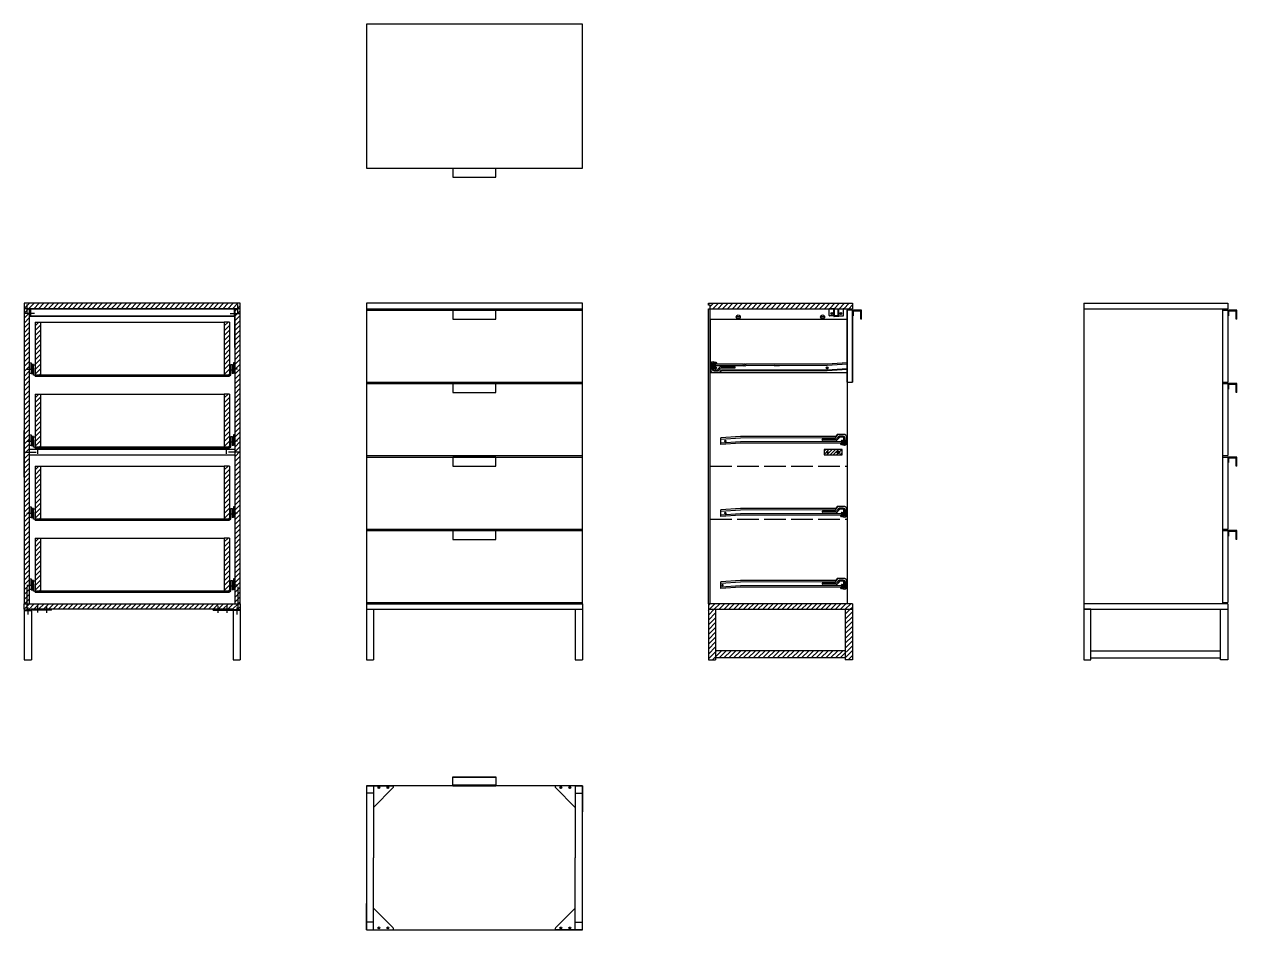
# Model space of a CAD drawing. Header units: centimetres. Extents: x 95 to 1072, y -88 to 650.
# Drawn here: x 528 to 864.7, y 398.6 to 650.1 of the extents above; entities that cross this region are included whole.
import ezdxf

# ---------------------------------------------------------------- set-up
doc = ezdxf.new("R2010")
doc.units = ezdxf.units.CM
doc.linetypes.add('ACAD_ISO02W100', pattern=[15, 12, -3])
for name, color, linetype in [('CAMPITURA', 253, 'Continuous'), ('mobile', 7, 'Continuous'), ('PROIEZIONI', 251, 'Continuous'), ('Viti', 90, 'Continuous')]:
    doc.layers.add(name, color=color, linetype=linetype)
pattern_1 = [(45, (-160.4864, 41.1599), (-0.6735192, 0.6735192), [])]

msp = doc.modelspace()

# ---------------------------------------------------------------- hatches: boundary and pattern name
at = {"layer": 'CAMPITURA'}
h = msp.add_hatch(dxfattribs=at)
h.set_pattern_fill('ANSI31', color=256, scale=0.3)
h.paths.add_polyline_path([(529.52, 530.93), (529.52, 571.06), (528.02, 571.06), (528.02, 489.06), (529.52, 489.06)])
h.paths.add_polyline_path([(588.02, 571.06), (586.52, 571.06), (586.52, 569.86), (586.52, 560.25), (586.52, 530.83), (586.52, 489.06), (588.02, 489.06)])
h.paths.add_polyline_path([(588.02, 572.56), (528.02, 572.56), (528.02, 571.06), (529.52, 571.06), (586.52, 571.06), (588.02, 571.06)])
at = {"layer": 'CAMPITURA', "ltscale": 0.3}
h = msp.add_hatch(dxfattribs=at)
h.set_pattern_fill('ANSI31', color=256, scale=0.3)
h.set_pattern_definition([(45, (442.2007, 370.7655), (-0.6735192, 0.6735192), [])])
h.paths.add_polyline_path([(718.02, 572.56), (758.02, 572.56), (758.02, 571.06), (718.52, 571.06), (718.52, 572.06), (718.02, 572.06)])
at = {"layer": 'CAMPITURA'}
h = msp.add_hatch(dxfattribs=at)
h.set_pattern_fill('ANSI31', color=256, scale=0.2, angle=90)
h.set_pattern_definition([(135, (333.20066, 370.76545), (-0.4490128, -0.4490128), [])])
h.paths.add_polyline_path([(752.82, 569.06), (752.82, 568.96, 0.414214), (752.92, 568.86), (754.12, 568.86, 0.414214), (754.22, 568.96), (754.22, 571.06), (754.02, 571.06), (754.02, 569.16, -0.414214), (753.92, 569.06), (753.12, 569.06, -0.414214), (753.02, 569.16), (753.02, 571.06), (752.82, 571.06)])
h = msp.add_hatch(dxfattribs=at)
h.set_pattern_fill('ANSI31', color=256, scale=0.3)
h.set_pattern_definition([(45, (-258.5579, 81.1599), (-0.6735192, 0.6735192), [])])
h.paths.add_polyline_path([(531.02, 552.56), (532.52, 552.56), (532.52, 567.36), (531.02, 567.36)])
h.paths.add_polyline_path([(585.02, 567.36), (583.52, 567.36), (583.52, 552.56), (585.02, 552.56)])
h = msp.add_hatch(dxfattribs=at)
h.set_pattern_fill('ANSI31', color=256, scale=0.3)
h.set_pattern_definition([(45, (-154.16575, 388.9557), (-0.6735192, 0.6735192), [])])
h.paths.add_polyline_path([(585.02, 552.56), (539.56, 552.56), (531.02, 552.56), (531.02, 552.36), (539.56, 552.36), (585.02, 552.36)])
h = msp.add_hatch(dxfattribs=at)
h.set_pattern_fill('ANSI31', color=256, scale=0.3)
h.set_pattern_definition([(45, (-258.5579, 61.1599), (-0.6735192, 0.6735192), [])])
h.paths.add_polyline_path([(531.02, 532.56), (532.52, 532.56), (532.52, 547.36), (531.02, 547.36)])
h.paths.add_polyline_path([(585.02, 547.36), (583.52, 547.36), (583.52, 532.56), (585.02, 532.56)])
h = msp.add_hatch(dxfattribs=at)
h.set_pattern_fill('ANSI31', color=256, scale=0.3)
h.set_pattern_definition([(45, (-154.16575, 368.9557), (-0.6735192, 0.6735192), [])])
h.paths.add_polyline_path([(585.02, 532.56), (539.56, 532.56), (531.02, 532.56), (531.02, 532.36), (539.56, 532.36), (585.02, 532.36)])
h = msp.add_hatch(dxfattribs=at)
h.set_pattern_fill('ANSI31', scale=0.2, angle=180)
h.set_pattern_definition([(225, (331.70066, 370.76545), (0.4490128, -0.4490128), [])])
h.paths.add_polyline_path([(750.12, 531.93), (750.12, 530.43), (755.12, 530.43), (755.12, 531.93)])
h = msp.add_hatch(dxfattribs=at)
h.set_pattern_fill('ANSI31', color=256, scale=0.3)
h.set_pattern_definition([(45, (-258.5579, 41.1599), (-0.6735192, 0.6735192), [])])
h.paths.add_polyline_path([(531.02, 512.56), (532.52, 512.56), (532.52, 527.36), (531.02, 527.36)])
h.paths.add_polyline_path([(585.02, 527.36), (583.52, 527.36), (583.52, 512.56), (585.02, 512.56)])
h = msp.add_hatch(dxfattribs=at)
h.set_pattern_fill('ANSI31', color=256, scale=0.3)
h.set_pattern_definition([(45, (-154.16575, 348.9557), (-0.6735192, 0.6735192), [])])
h.paths.add_polyline_path([(585.02, 512.56), (539.56, 512.56), (531.02, 512.56), (531.02, 512.36), (539.56, 512.36), (585.02, 512.36)])
h = msp.add_hatch(dxfattribs=at)
h.set_pattern_fill('ANSI31', color=256, scale=0.3)
h.set_pattern_definition([(45, (-258.5579, 21.1599), (-0.6735192, 0.6735192), [])])
h.paths.add_polyline_path([(531.02, 492.56), (532.52, 492.56), (532.52, 507.36), (531.02, 507.36)])
h.paths.add_polyline_path([(585.02, 507.36), (583.52, 507.36), (583.52, 492.56), (585.02, 492.56)])
h = msp.add_hatch(dxfattribs=at)
h.set_pattern_fill('ANSI31', color=256, scale=0.3)
h.set_pattern_definition([(45, (-154.16575, 328.9557), (-0.6735192, 0.6735192), [])])
h.paths.add_polyline_path([(585.02, 492.56), (539.56, 492.56), (531.02, 492.56), (531.02, 492.36), (539.56, 492.36), (585.02, 492.36)])
h = msp.add_hatch(dxfattribs=at)
h.set_pattern_fill('ANSI31', color=256, scale=0.3)
h.paths.add_polyline_path([(588.02, 489.06), (528.02, 489.06), (528.02, 487.56), (528.12, 487.56), (528.12, 487.46), (529.92, 487.46), (529.92, 487.56), (586.12, 487.56), (586.12, 487.46), (587.92, 487.46), (587.92, 487.56)])
h = msp.add_hatch(dxfattribs=at)
h.set_pattern_fill('ANSI31', color=256, scale=0.3)
h.set_pattern_definition(pattern_1)
h.paths.add_polyline_path([(758.02, 487.56), (758.02, 489.06), (718.02, 489.06), (718.02, 487.56)])
h = msp.add_hatch(dxfattribs=at)
h.set_pattern_fill('ANSI31', color=256, scale=0.3)
h.set_pattern_definition(pattern_1)
h.paths.add_polyline_path([(720.02, 487.56), (718.02, 487.56), (718.02, 473.56), (720.02, 473.56)])
h.paths.add_polyline_path([(756.02, 476.06), (720.02, 476.06), (720.02, 474.06), (756.02, 474.06)])
h.paths.add_polyline_path([(758.02, 487.56), (756.02, 487.56), (756.02, 473.56), (758.02, 473.56)])

# ---------------------------------------------------------------- linework, layer by layer
at = {"layer": 'mobile'}
for p, q in [((647.02, 610.06), (647.02, 607.56)), ((659.02, 607.56), (659.02, 610.06)), ((647.02, 607.56), (659.02, 607.56)), ((588.02, 572.56), (528.02, 572.56)), ((528.02, 572.56), (528.02, 571.06)), ((588.02, 571.06), (588.02, 572.56)), ((683.02, 572.56), (623.02, 572.56)), ((623.02, 572.56), (623.02, 488.56)), ((683.02, 572.56), (623.02, 572.56)), ((623.02, 572.56), (623.02, 571.06)), ((683.02, 489.06), (683.02, 572.56)), ((718.02, 572.56), (758.02, 572.56)), ((718.02, 572.06), (718.02, 572.56)), ((758.02, 572.56), (758.02, 571.06)), ((822.24, 572.56), (862.24, 572.56)), ((822.24, 572.56), (822.24, 571.06)), ((862.24, 572.56), (862.24, 571.06)), ((588.02, 571.06), (528.02, 571.06)), ((528.02, 571.06), (528.02, 489.06)), ((529.52, 571.06), (529.52, 569.06)), ((529.52, 571.06), (586.52, 571.06)), ((529.52, 530.93), (529.52, 571.06)), ((529.72, 571.06), (529.72, 569.06)), ((586.32, 571.06), (586.32, 569.06)), ((586.52, 571.06), (586.52, 530.83)), ((586.52, 560.25), (586.52, 571.06)), ((586.52, 571.06), (586.52, 569.86)), ((586.52, 569.56), (586.52, 569.06)), ((588.02, 560.36), (588.02, 571.06)), ((588.02, 489.06), (588.02, 571.06)), ((623.02, 571.06), (683.02, 571.06)), ((623.02, 571.06), (683.02, 571.06)), ((623.02, 570.66), (683.02, 570.66)), ((653.02, 570.66), (647.02, 570.66)), ((647.02, 570.66), (647.02, 568.16)), ((659.02, 570.66), (653.02, 570.66)), ((659.02, 568.16), (659.02, 570.66)), ((718.52, 572.06), (718.02, 572.06)), ((718.02, 489.06), (718.02, 571.06)), ((718.02, 571.06), (758.02, 571.06)), ((718.52, 571.06), (718.52, 572.06)), ((718.52, 489.06), (718.52, 571.06)), ((751.52, 569.16), (751.52, 570.96)), ((753.02, 571.06), (751.62, 571.06)), ((752.82, 569.06), (752.82, 571.06)), ((753.02, 569.16), (753.02, 571.06)), ((754.02, 569.16), (754.02, 571.06)), ((754.02, 571.06), (755.42, 571.06)), ((754.22, 568.96), (754.22, 571.06)), ((755.52, 569.16), (755.52, 570.96)), ((756.52, 571.06), (756.52, 489.06)), ((760.52, 570.66), (756.52, 570.66)), ((756.52, 550.66), (756.52, 570.66)), ((758.02, 570.66), (758.02, 550.66)), ((758.02, 550.66), (758.02, 570.66)), ((758.22, 569.11), (758.02, 569.11)), ((758.22, 570.46), (760.32, 570.46)), ((758.22, 570.46), (758.22, 569.11)), ((760.32, 568.16), (760.32, 570.46)), ((760.52, 568.16), (760.52, 570.66)), ((822.24, 571.06), (862.24, 571.06)), ((822.24, 571.06), (822.24, 489.06)), ((860.74, 571.06), (860.74, 489.06)), ((860.74, 570.66), (862.24, 570.66)), ((862.24, 570.66), (862.24, 550.66)), ((864.74, 570.66), (862.24, 570.66)), ((862.44, 569.11), (862.24, 569.11)), ((862.44, 570.46), (864.54, 570.46)), ((862.44, 570.46), (862.44, 569.11)), ((864.54, 568.16), (864.54, 570.46)), ((864.74, 568.16), (864.74, 570.66)), ((529.52, 569.06), (586.52, 569.06)), ((586.52, 568.86), (529.52, 568.86)), ((531.02, 567.36), (531.02, 552.36)), ((531.02, 567.36), (532.52, 567.36)), ((532.52, 567.36), (532.52, 552.56)), ((532.52, 567.36), (583.52, 567.36)), ((583.52, 567.36), (583.52, 552.56)), ((585.02, 567.36), (583.52, 567.36)), ((585.02, 567.36), (585.02, 552.36)), ((586.52, 569.06), (586.52, 568.86)), ((586.52, 569.06), (586.52, 568.86)), ((647.02, 568.16), (659.02, 568.16)), ((718.52, 568.16), (737.77, 568.16)), ((718.52, 568.16), (718.52, 553.36)), ((737.77, 568.16), (756.52, 568.16)), ((752.82, 569.06), (751.62, 569.06)), ((752.82, 569.06), (752.82, 568.96)), ((754.12, 568.86), (752.92, 568.86)), ((753.92, 569.06), (753.12, 569.06)), ((754.22, 569.06), (755.42, 569.06)), ((760.52, 568.16), (760.32, 568.16)), ((864.74, 568.16), (864.54, 568.16)), ((529.52, 556.02), (529.92, 556.02)), ((529.52, 556.02), (529.92, 556.02)), ((529.92, 555.63), (529.84, 555.63)), ((529.84, 555.63), (529.84, 554.07)), ((529.92, 556.02), (529.92, 554.51)), ((586.52, 556.02), (586.12, 556.02)), ((586.52, 556.02), (586.12, 556.02)), ((586.12, 556.02), (586.12, 554.51)), ((586.12, 555.63), (586.2, 555.63)), ((586.2, 555.63), (586.2, 554.07)), ((720.34, 555.71), (727.62, 555.72)), ((727.62, 555.72), (727.75, 555.48)), ((727.89, 555.72), (727.75, 555.48)), ((727.89, 555.72), (728.14, 555.72)), ((728.14, 555.72), (728.27, 555.48)), ((728.41, 555.72), (728.27, 555.48)), ((728.41, 555.72), (737.77, 555.73)), ((737.77, 555.73), (751.01, 555.74)), ((756.52, 556.1), (756.52, 554.25)), ((529.52, 553.16), (529.92, 553.16)), ((529.83, 554.07), (529.92, 554.07)), ((529.92, 554.51), (530.32, 554.51)), ((529.92, 554.51), (529.92, 553.02)), ((529.92, 553.02), (530.32, 553.02)), ((530.62, 555.57), (530.22, 555.57)), ((530.22, 554.51), (530.22, 555.57)), ((530.32, 554.51), (530.32, 553.02)), ((530.62, 554.07), (530.32, 554.07)), ((530.62, 554.07), (530.62, 555.57)), ((531.02, 555.42), (530.62, 555.42)), ((530.7, 554.51), (530.62, 554.51)), ((530.62, 552.56), (530.62, 554.07)), ((530.62, 552.96), (530.7, 552.96)), ((531.02, 552.56), (530.62, 552.56)), ((531.02, 552.56), (530.62, 552.56)), ((530.7, 552.96), (530.7, 554.51)), ((531.02, 552.36), (531.02, 552.56)), ((585.02, 552.56), (531.02, 552.56)), ((531.02, 552.36), (585.02, 552.36)), ((585.02, 555.42), (585.42, 555.42)), ((585.02, 552.56), (585.42, 552.56)), ((585.02, 552.56), (585.42, 552.56)), ((585.33, 554.51), (585.42, 554.51)), ((585.34, 552.96), (585.34, 554.51)), ((585.42, 552.96), (585.34, 552.96)), ((585.42, 555.57), (585.82, 555.57)), ((585.42, 554.07), (585.42, 555.57)), ((585.42, 554.07), (585.72, 554.07)), ((585.42, 552.56), (585.42, 554.07)), ((586.12, 554.51), (585.72, 554.51)), ((585.72, 554.51), (585.72, 553.02)), ((586.12, 553.02), (585.72, 553.02)), ((585.82, 554.51), (585.82, 555.57)), ((586.12, 554.51), (586.12, 553.02)), ((586.2, 554.07), (586.12, 554.07)), ((586.52, 553.16), (586.12, 553.16)), ((718.52, 553.36), (737.77, 553.36)), ((718.67, 555.17), (718.67, 553.86)), ((719.09, 554.87), (719.09, 554.26)), ((719.17, 553.36), (721.27, 553.36)), ((719.39, 554.88), (719.39, 554.31)), ((719.59, 553.76), (720.53, 553.76)), ((719.64, 554.06), (720.31, 554.06)), ((719.95, 555.31), (727.62, 555.32)), ((721.52, 554.93), (725.32, 554.93)), ((721.66, 553.89), (728.41, 553.89)), ((721.69, 554.11), (728.41, 554.11)), ((721.74, 554.63), (725.32, 554.63)), ((725.47, 554.78), (725.47, 554.78)), ((727.62, 555.32), (727.75, 555.08)), ((727.89, 555.32), (727.75, 555.08)), ((727.89, 555.32), (728.14, 555.32)), ((728.14, 555.32), (728.27, 555.08)), ((728.41, 555.32), (728.27, 555.08)), ((728.41, 555.32), (736.29, 555.33)), ((736.29, 555.32), (737.77, 555.32)), ((737.77, 555.32), (751.02, 555.34)), ((737.77, 553.36), (756.52, 553.36)), ((623.02, 550.66), (683.02, 550.66)), ((623.02, 550.26), (683.02, 550.26)), ((653.02, 550.26), (647.02, 550.26)), ((647.02, 550.26), (647.02, 547.76)), ((659.02, 550.26), (653.02, 550.26)), ((659.02, 547.76), (659.02, 550.26)), ((756.52, 550.66), (758.02, 550.66)), ((860.74, 550.66), (862.24, 550.66)), ((860.74, 550.26), (862.24, 550.26)), ((862.24, 550.26), (862.24, 530.26)), ((864.74, 550.26), (862.24, 550.26)), ((862.44, 550.06), (864.54, 550.06)), ((862.44, 550.06), (862.44, 548.71)), ((864.54, 547.76), (864.54, 550.06)), ((864.74, 547.76), (864.74, 550.26)), ((531.02, 547.36), (531.02, 532.36)), ((531.02, 547.36), (532.52, 547.36)), ((532.52, 547.36), (532.52, 532.56)), ((532.52, 547.36), (583.52, 547.36)), ((583.52, 547.36), (583.52, 532.56)), ((585.02, 547.36), (583.52, 547.36)), ((585.02, 547.36), (585.02, 532.36)), ((647.02, 547.76), (659.02, 547.76)), ((862.44, 548.71), (862.24, 548.71)), ((864.74, 547.76), (864.54, 547.76)), ((528.02, 524.28), (528.02, 537.21)), ((529.52, 536.02), (529.92, 536.02)), ((529.52, 536.02), (529.92, 536.02)), ((529.92, 535.63), (529.84, 535.63)), ((529.84, 535.63), (529.84, 534.07)), ((529.92, 536.02), (529.92, 534.51)), ((530.62, 535.57), (530.22, 535.57)), ((530.22, 534.51), (530.22, 535.57)), ((530.62, 534.07), (530.62, 535.57)), ((531.02, 535.42), (530.62, 535.42)), ((585.02, 535.42), (585.42, 535.42)), ((585.42, 535.57), (585.82, 535.57)), ((585.42, 534.07), (585.42, 535.57)), ((585.82, 534.51), (585.82, 535.57)), ((586.52, 536.02), (586.12, 536.02)), ((586.52, 536.02), (586.12, 536.02)), ((586.12, 536.02), (586.12, 534.51)), ((586.12, 535.63), (586.2, 535.63)), ((586.2, 535.63), (586.2, 534.07)), ((753.38, 535.57), (726.92, 535.54)), ((755.87, 536.09), (753.76, 536.09)), ((755.44, 535.7), (754.5, 535.7)), ((755.39, 535.4), (754.73, 535.4)), ((756.37, 534.29), (756.37, 535.6)), ((529.52, 533.16), (529.92, 533.16)), ((529.83, 534.07), (529.92, 534.07)), ((529.92, 534.51), (530.32, 534.51)), ((529.92, 534.51), (529.92, 533.02)), ((529.92, 533.02), (530.32, 533.02)), ((530.32, 534.51), (530.32, 533.02)), ((530.62, 534.07), (530.32, 534.07)), ((530.7, 534.51), (530.62, 534.51)), ((530.62, 532.56), (530.62, 534.07)), ((530.62, 532.96), (530.7, 532.96)), ((531.02, 532.56), (530.62, 532.56)), ((531.02, 532.56), (530.62, 532.56)), ((530.7, 532.96), (530.7, 534.51)), ((531.02, 532.36), (531.02, 532.56)), ((585.02, 532.56), (531.02, 532.56)), ((531.02, 532.36), (585.02, 532.36)), ((585.02, 532.56), (585.42, 532.56)), ((585.02, 532.56), (585.42, 532.56)), ((585.33, 534.51), (585.42, 534.51)), ((585.34, 532.96), (585.34, 534.51)), ((585.42, 532.96), (585.34, 532.96)), ((585.42, 534.07), (585.72, 534.07)), ((585.42, 532.56), (585.42, 534.07)), ((586.12, 534.51), (585.72, 534.51)), ((585.72, 534.51), (585.72, 533.02)), ((586.12, 533.02), (585.72, 533.02)), ((586.12, 534.51), (586.12, 533.02)), ((586.2, 534.07), (586.12, 534.07)), ((586.52, 533.16), (586.12, 533.16)), ((721.43, 533.32), (721.43, 535.17)), ((755.08, 534.14), (726.91, 534.09)), ((755.02, 533.74), (726.93, 533.69)), ((753.21, 535.17), (726.94, 535.14)), ((749.56, 534.67), (749.56, 534.67)), ((753.29, 534.83), (749.71, 534.82)), ((753.52, 534.53), (749.71, 534.52)), ((755.64, 534.58), (755.64, 535.15)), ((755.94, 534.58), (755.94, 535.2)), ((586.52, 531.93), (529.52, 531.93)), ((529.52, 489.06), (529.52, 530.93)), ((529.52, 530.43), (586.52, 530.43)), ((586.52, 530.83), (586.52, 489.06)), ((623.02, 530.26), (683.02, 530.26)), ((623.02, 529.86), (683.02, 529.86)), ((653.02, 529.86), (647.02, 529.86)), ((647.02, 529.86), (647.02, 527.36)), ((659.02, 529.86), (653.02, 529.86)), ((659.02, 527.36), (659.02, 529.86)), ((755.12, 531.93), (750.12, 531.93)), ((750.12, 531.93), (750.12, 530.43)), ((750.12, 530.43), (755.12, 530.43)), ((755.12, 530.43), (755.12, 531.93)), ((860.74, 530.26), (862.24, 530.26)), ((860.74, 529.86), (862.24, 529.86)), ((862.24, 529.86), (862.24, 509.86)), ((864.74, 529.86), (862.24, 529.86)), ((862.44, 529.66), (864.54, 529.66)), ((862.44, 529.66), (862.44, 528.31)), ((864.54, 527.36), (864.54, 529.66)), ((864.74, 527.36), (864.74, 529.86)), ((531.02, 527.36), (531.02, 512.36)), ((531.02, 527.36), (532.52, 527.36)), ((532.52, 527.36), (532.52, 512.56)), ((532.52, 527.36), (583.52, 527.36)), ((583.52, 527.36), (583.52, 512.56)), ((585.02, 527.36), (583.52, 527.36)), ((585.02, 527.36), (585.02, 512.36)), ((647.02, 527.36), (659.02, 527.36)), ((862.44, 528.31), (862.24, 528.31)), ((864.74, 527.36), (864.54, 527.36)), ((529.52, 516.02), (529.92, 516.02)), ((529.52, 516.02), (529.92, 516.02)), ((529.92, 515.63), (529.84, 515.63)), ((529.84, 515.63), (529.84, 514.07)), ((529.92, 516.02), (529.92, 514.51)), ((530.62, 515.57), (530.22, 515.57)), ((530.22, 514.51), (530.22, 515.57)), ((530.62, 514.07), (530.62, 515.57)), ((531.02, 515.42), (530.62, 515.42)), ((585.02, 515.42), (585.42, 515.42)), ((585.42, 515.57), (585.82, 515.57)), ((585.42, 514.07), (585.42, 515.57)), ((585.82, 514.51), (585.82, 515.57)), ((586.52, 516.02), (586.12, 516.02)), ((586.52, 516.02), (586.12, 516.02)), ((586.12, 516.02), (586.12, 514.51)), ((586.12, 515.63), (586.2, 515.63)), ((586.2, 515.63), (586.2, 514.07)), ((753.4, 515.57), (726.94, 515.54)), ((755.89, 516.09), (753.78, 516.09)), ((755.46, 515.7), (754.52, 515.7)), ((755.41, 515.4), (754.75, 515.4)), ((755.96, 514.58), (755.96, 515.2)), ((756.39, 514.29), (756.39, 515.6)), ((529.52, 513.16), (529.92, 513.16)), ((529.83, 514.07), (529.92, 514.07)), ((529.92, 514.51), (530.32, 514.51)), ((529.92, 514.51), (529.92, 513.02)), ((529.92, 513.02), (530.32, 513.02)), ((530.32, 514.51), (530.32, 513.02)), ((530.62, 514.07), (530.32, 514.07)), ((530.7, 514.51), (530.62, 514.51)), ((530.62, 512.56), (530.62, 514.07)), ((530.62, 512.96), (530.7, 512.96)), ((531.02, 512.56), (530.62, 512.56)), ((531.02, 512.56), (530.62, 512.56)), ((530.7, 512.96), (530.7, 514.51)), ((531.02, 512.36), (531.02, 512.56)), ((585.02, 512.56), (531.02, 512.56)), ((531.02, 512.36), (585.02, 512.36)), ((585.02, 512.56), (585.42, 512.56)), ((585.02, 512.56), (585.42, 512.56)), ((585.33, 514.51), (585.42, 514.51)), ((585.34, 512.96), (585.34, 514.51)), ((585.42, 512.96), (585.34, 512.96)), ((585.42, 514.07), (585.72, 514.07)), ((585.42, 512.56), (585.42, 514.07)), ((586.12, 514.51), (585.72, 514.51)), ((585.72, 514.51), (585.72, 513.02)), ((586.12, 513.02), (585.72, 513.02)), ((586.12, 514.51), (586.12, 513.02)), ((586.2, 514.07), (586.12, 514.07)), ((586.52, 513.16), (586.12, 513.16)), ((721.45, 513.32), (721.45, 515.17)), ((753.23, 515.17), (726.93, 515.14)), ((755.1, 514.14), (726.93, 514.09)), ((755.04, 513.74), (726.93, 513.69)), ((749.58, 514.67), (749.58, 514.67)), ((753.31, 514.83), (749.73, 514.82)), ((753.54, 514.53), (749.73, 514.52)), ((755.66, 514.58), (755.66, 515.15)), ((623.02, 509.86), (683.02, 509.86)), ((623.02, 509.46), (683.02, 509.46)), ((653.02, 509.46), (647.02, 509.46)), ((647.02, 509.46), (647.02, 506.96)), ((659.02, 509.46), (653.02, 509.46)), ((659.02, 506.96), (659.02, 509.46)), ((860.74, 509.86), (862.24, 509.86)), ((860.74, 509.46), (862.24, 509.46)), ((862.24, 509.46), (862.24, 489.46)), ((864.74, 509.46), (862.24, 509.46)), ((862.44, 509.26), (864.54, 509.26)), ((862.44, 509.26), (862.44, 507.91)), ((864.54, 506.96), (864.54, 509.26)), ((864.74, 506.96), (864.74, 509.46)), ((531.02, 507.36), (531.02, 492.36)), ((531.02, 507.36), (532.52, 507.36)), ((532.52, 507.36), (532.52, 492.56)), ((532.52, 507.36), (583.52, 507.36)), ((583.52, 507.36), (583.52, 492.56)), ((585.02, 507.36), (583.52, 507.36)), ((585.02, 507.36), (585.02, 492.36)), ((647.02, 506.96), (659.02, 506.96)), ((862.44, 507.91), (862.24, 507.91)), ((864.74, 506.96), (864.54, 506.96)), ((529.52, 496.02), (529.92, 496.02)), ((529.52, 496.02), (529.92, 496.02)), ((529.92, 495.63), (529.84, 495.63)), ((529.84, 495.63), (529.84, 494.07)), ((529.92, 496.02), (529.92, 494.51)), ((530.62, 495.57), (530.22, 495.57)), ((530.22, 494.51), (530.22, 495.57)), ((530.62, 494.07), (530.62, 495.57)), ((531.02, 495.42), (530.62, 495.42)), ((585.02, 495.42), (585.42, 495.42)), ((585.42, 495.57), (585.82, 495.57)), ((585.42, 494.07), (585.42, 495.57)), ((585.82, 494.51), (585.82, 495.57)), ((586.52, 496.02), (586.12, 496.02)), ((586.52, 496.02), (586.12, 496.02)), ((586.12, 496.02), (586.12, 494.51)), ((586.12, 495.63), (586.2, 495.63)), ((586.2, 495.63), (586.2, 494.07)), ((721.47, 493.33), (721.47, 495.17)), ((753.4, 495.57), (726.96, 495.54)), ((753.23, 495.17), (726.97, 495.14)), ((755.89, 496.1), (753.79, 496.1)), ((755.47, 495.7), (754.53, 495.7)), ((755.42, 495.4), (754.75, 495.4)), ((755.67, 494.58), (755.67, 495.15)), ((755.97, 494.59), (755.97, 495.2)), ((756.39, 494.29), (756.39, 495.6)), ((529.52, 493.16), (529.92, 493.16)), ((529.83, 494.07), (529.92, 494.07)), ((529.92, 494.51), (530.32, 494.51)), ((529.92, 494.51), (529.92, 493.02)), ((529.92, 493.02), (530.32, 493.02)), ((530.32, 494.51), (530.32, 493.02)), ((530.62, 494.07), (530.32, 494.07)), ((530.7, 494.51), (530.62, 494.51)), ((530.62, 492.56), (530.62, 494.07)), ((530.62, 492.96), (530.7, 492.96)), ((531.02, 492.56), (530.62, 492.56)), ((531.02, 492.56), (530.62, 492.56)), ((530.7, 492.96), (530.7, 494.51)), ((531.02, 492.36), (531.02, 492.56)), ((585.02, 492.56), (531.02, 492.56)), ((531.02, 492.36), (585.02, 492.36)), ((585.02, 492.56), (585.42, 492.56)), ((585.02, 492.56), (585.42, 492.56)), ((585.33, 494.51), (585.42, 494.51)), ((585.34, 492.96), (585.34, 494.51)), ((585.42, 492.96), (585.34, 492.96)), ((585.42, 494.07), (585.72, 494.07)), ((585.42, 492.56), (585.42, 494.07)), ((586.12, 494.51), (585.72, 494.51)), ((585.72, 494.51), (585.72, 493.02)), ((586.12, 493.02), (585.72, 493.02)), ((586.12, 494.51), (586.12, 493.02)), ((586.2, 494.07), (586.12, 494.07)), ((586.52, 493.16), (586.12, 493.16)), ((755.11, 494.15), (726.95, 494.1)), ((755.05, 493.75), (726.96, 493.7)), ((749.59, 494.68), (749.59, 494.68)), ((753.32, 494.83), (749.74, 494.83)), ((753.54, 494.53), (749.74, 494.53)), ((528.02, 489.06), (588.02, 489.06)), ((528.02, 487.56), (528.02, 489.06)), ((588.02, 489.06), (588.02, 473.56)), ((623.02, 489.46), (683.02, 489.46)), ((623.02, 489.06), (683.02, 489.06)), ((623.02, 489.06), (683.02, 489.06)), ((623.02, 488.56), (623.02, 473.56)), ((683.02, 489.06), (683.02, 473.56)), ((758.02, 489.06), (718.02, 489.06)), ((718.02, 489.06), (718.02, 487.56)), ((758.02, 489.06), (758.02, 487.56)), ((862.24, 489.06), (822.24, 489.06)), ((822.24, 489.06), (822.24, 473.56)), ((860.74, 489.46), (862.24, 489.46)), ((862.24, 489.06), (862.24, 473.56)), ((528.02, 487.56), (528.02, 487.06)), ((528.12, 487.56), (528.02, 487.56)), ((528.12, 487.36), (528.02, 487.36)), ((528.02, 487.06), (528.02, 473.56)), ((528.12, 487.46), (528.12, 487.56)), ((528.12, 487.46), (529.92, 487.46)), ((528.12, 487.26), (528.12, 487.36)), ((528.12, 487.26), (529.92, 487.26)), ((586.12, 487.56), (529.92, 487.56)), ((529.92, 487.46), (529.92, 487.56)), ((529.92, 487.26), (529.92, 487.36)), ((529.92, 487.36), (530.02, 487.36)), ((535.59, 487.36), (530.02, 487.36)), ((530.02, 487.06), (530.02, 487.36)), ((530.02, 487.06), (530.02, 473.56)), ((535.59, 487.36), (535.59, 487.56)), ((580.44, 487.36), (580.44, 487.56)), ((580.44, 487.36), (586.12, 487.36)), ((586.02, 487.36), (586.02, 473.56)), ((586.12, 487.46), (586.12, 487.56)), ((587.92, 487.46), (586.12, 487.46)), ((586.12, 487.26), (586.12, 487.36)), ((587.92, 487.26), (586.12, 487.26)), ((587.92, 487.46), (587.92, 487.56)), ((587.92, 487.56), (588.02, 487.56)), ((587.92, 487.26), (587.92, 487.36)), ((587.92, 487.36), (588.02, 487.36)), ((587.92, 487.36), (588.02, 487.36)), ((623.02, 487.56), (683.02, 487.56)), ((625.02, 487.56), (625.02, 473.56)), ((681.02, 487.56), (681.02, 473.56)), ((718.02, 487.56), (758.02, 487.56)), ((718.02, 487.56), (718.02, 473.56)), ((720.02, 487.56), (720.02, 473.56)), ((756.02, 487.56), (756.02, 473.56)), ((758.02, 487.56), (758.02, 473.56)), ((822.24, 487.56), (862.24, 487.56)), ((824.2, 487.56), (822.24, 487.56)), ((824.24, 473.56), (824.24, 487.56)), ((860.24, 473.56), (860.24, 487.56)), ((860.24, 487.56), (862.2, 487.56)), ((756.02, 476.06), (720.02, 476.06)), ((824.24, 476.06), (860.24, 476.06)), ((528.02, 473.56), (530.02, 473.56)), ((586.02, 473.56), (588.02, 473.56)), ((623.02, 473.56), (625.02, 473.56)), ((681.02, 473.56), (683.02, 473.56)), ((718.02, 473.56), (720.02, 473.56)), ((756.02, 474.06), (720.02, 474.06)), ((758.02, 473.56), (756.02, 473.56)), ((822.24, 473.56), (824.24, 473.56)), ((824.24, 474.06), (860.24, 474.06)), ((862.24, 473.56), (860.24, 473.56)), ((623.02, 438.56), (623.02, 431.29)), ((623.02, 438.56), (630.29, 438.56)), ((625.02, 438.56), (625.02, 436.46)), ((625.02, 432.56), (630.51, 438.05)), ((647.02, 438.56), (647.02, 441.06)), ((647.02, 441.06), (659.02, 441.06)), ((659.02, 440.86), (647.02, 440.86)), ((659.02, 438.76), (647.02, 438.76)), ((647.02, 438.56), (659.02, 438.56)), ((648.52, 438.76), (648.52, 438.56)), ((657.52, 438.76), (657.52, 438.56)), ((659.02, 441.06), (659.02, 438.56)), ((681.02, 432.56), (675.53, 438.05)), ((683.02, 438.56), (675.74, 438.56)), ((681.02, 438.56), (683.02, 438.56)), ((681.02, 438.56), (681.02, 436.46)), ((683.02, 438.56), (683.02, 431.29)), ((625.02, 436.46), (623.02, 436.46)), ((625.02, 436.46), (625.02, 418.56)), ((681.02, 436.46), (683.02, 436.46)), ((681.02, 436.46), (681.02, 418.56)), ((625.02, 400.66), (625.02, 418.56)), ((681.02, 400.66), (681.02, 418.56)), ((623.02, 398.56), (623.02, 405.84)), ((625.02, 404.56), (630.51, 399.07)), ((681.02, 404.56), (675.53, 399.07)), ((683.02, 398.56), (683.02, 405.84)), ((625.02, 400.66), (623.02, 400.66)), ((623.02, 398.56), (630.29, 398.56)), ((625.02, 398.56), (625.02, 400.66)), ((683.02, 398.56), (675.74, 398.56)), ((681.02, 398.56), (681.02, 400.66)), ((681.02, 400.66), (683.02, 400.66))]:
    msp.add_line(p, q, dxfattribs=at)
at = {"layer": 'mobile', "linetype": 'ACAD_ISO02W100'}
for p, q in [((719.71, 556.22), (720.08, 556.22)), ((720.08, 556.22), (720.34, 555.71)), ((751.01, 555.74), (756.52, 556.1)), ((751.02, 555.34), (756.52, 555.7)), ((720.68, 554.23), (721.14, 554.76)), ((720.91, 553.93), (721.37, 554.46)), ((721.15, 553.36), (721.69, 554.11)), ((721.27, 553.36), (721.66, 553.89)), ((751, 554.11), (756.52, 554.48)), ((751.02, 553.89), (756.52, 554.25)), ((726.92, 535.54), (721.43, 535.17)), ((753.88, 536.09), (753.21, 535.17)), ((753.76, 536.09), (753.38, 535.57)), ((754.12, 535.53), (753.67, 535)), ((726.94, 535.14), (721.43, 534.77)), ((726.91, 534.09), (721.43, 533.72)), ((726.93, 533.69), (721.43, 533.32)), ((754.35, 535.23), (753.89, 534.7)), ((754.96, 533.23), (754.7, 533.74)), ((755.32, 533.23), (754.96, 533.23)), ((726.94, 515.54), (721.45, 515.17)), ((753.9, 516.09), (753.23, 515.17)), ((753.78, 516.09), (753.4, 515.57)), ((754.14, 515.53), (753.69, 515)), ((754.37, 515.23), (753.91, 514.7)), ((726.93, 515.14), (721.45, 514.77)), ((726.93, 514.09), (721.45, 513.72)), ((726.93, 513.69), (721.45, 513.32)), ((754.98, 513.23), (754.72, 513.74)), ((755.34, 513.23), (754.98, 513.23)), ((726.96, 495.54), (721.47, 495.17)), ((726.97, 495.14), (721.47, 494.77)), ((753.91, 496.1), (753.23, 495.17)), ((753.79, 496.1), (753.4, 495.57)), ((754.15, 495.53), (753.69, 495)), ((754.38, 495.23), (753.92, 494.7)), ((726.95, 494.1), (721.47, 493.73)), ((726.96, 493.7), (721.47, 493.33)), ((754.99, 493.24), (754.73, 493.75)), ((755.35, 493.24), (754.99, 493.24))]:
    msp.add_line(p, q, dxfattribs=at)
at = {"layer": 'mobile', "linetype": 'ACAD_ISO02W100', "ltscale": 0.5}
for p, q in [((718.52, 527.36), (756.52, 527.36)), ((718.52, 512.56), (756.52, 512.56))]:
    msp.add_line(p, q, dxfattribs=at)
at = {"layer": 'mobile'}
for points in [[(623.02, 610.06), (683.02, 610.06), (683.02, 650.06), (623.02, 650.06)], [(623.02, 398.56), (683.02, 398.56), (683.02, 438.56), (623.02, 438.56)]]:
    msp.add_lwpolyline(points, close=True, dxfattribs=at)
for points in [[(728.41, 554.11), (736.29, 554.11), (737.77, 554.11)], [(728.41, 553.89), (736.29, 553.89), (737.77, 553.89)], [(737.77, 554.11), (751, 554.11)], [(737.77, 553.89), (751.02, 553.89)]]:
    msp.add_lwpolyline(points, dxfattribs=at)
for centre, radius in [((719.27, 555.62), 0.75), ((719.27, 555.62), 0.5), ((719.27, 555.62), 0.4), ((719.27, 555.62), 0.1), ((755.77, 533.84), 0.75), ((755.77, 533.84), 0.5), ((755.77, 533.84), 0.4), ((755.77, 533.84), 0.1), ((755.79, 513.84), 0.75), ((755.79, 513.84), 0.5), ((755.79, 513.84), 0.4), ((755.79, 513.84), 0.1), ((755.79, 493.84), 0.75), ((755.79, 493.84), 0.5), ((755.79, 493.84), 0.4), ((755.79, 493.84), 0.1)]:
    msp.add_circle(centre, radius, dxfattribs=at)
for centre, radius, start, end in [((751.62, 570.96), 0.1, 90, 180), ((751.62, 569.16), 0.1, 180, 270), ((753.12, 569.16), 0.1, 180, 270), ((753.92, 569.16), 0.1, 270, 0), ((755.42, 570.96), 0.1, 0, 90), ((755.42, 569.16), 0.1, 270, 0), ((752.92, 568.96), 0.1, 180, 270), ((754.12, 568.96), 0.1, 270, 0), ((719.17, 553.86), 0.5, 180, 270), ((719.59, 554.26), 0.5, 180, 270), ((719.64, 554.31), 0.25, 180, 270), ((720.31, 554.56), 0.5, 270, 318.9057), ((720.53, 554.26), 0.5, 270, 318.9057), ((721.52, 554.43), 0.5, 90.0071, 138.9057), ((721.74, 554.13), 0.5, 90.0071, 138.9057), ((725.32, 554.78), 0.15, 0, 90.0071), ((725.32, 554.78), 0.15, 270.0071, 0), ((754.5, 535.2), 0.5, 90.0559, 138.9615), ((754.73, 534.9), 0.5, 90.0559, 138.9615), ((755.39, 535.15), 0.25, 0.0559, 90.0559), ((755.44, 535.2), 0.5, 0.0559, 90.0559), ((755.87, 535.59), 0.5, 0.0559, 90.0559), ((749.71, 534.67), 0.15, 90.063, 180.0559), ((749.71, 534.67), 0.15, 180.0559, 270.063), ((753.29, 535.33), 0.5, 270.063, 318.9615), ((753.52, 535.03), 0.5, 270.063, 318.9615), ((754.52, 515.2), 0.5, 90.0559, 138.9615), ((754.75, 514.9), 0.5, 90.0559, 138.9615), ((755.41, 515.15), 0.25, 0.0559, 90.0559), ((755.46, 515.2), 0.5, 0.0559, 90.0559), ((755.89, 515.59), 0.5, 0.0559, 90.0559), ((749.73, 514.67), 0.15, 90.063, 180.0559), ((749.73, 514.67), 0.15, 180.0559, 270.063), ((753.31, 515.33), 0.5, 270.063, 318.9615), ((753.54, 515.03), 0.5, 270.063, 318.9615), ((753.32, 495.33), 0.5, 270.063, 318.9615), ((754.53, 495.2), 0.5, 90.0559, 138.9615), ((754.75, 494.9), 0.5, 90.0559, 138.9615), ((755.42, 495.15), 0.25, 0.0559, 90.0559), ((755.47, 495.2), 0.5, 0.0559, 90.0559), ((755.89, 495.6), 0.5, 0.0559, 90.0559), ((749.74, 494.68), 0.15, 90.063, 180.0559), ((749.74, 494.68), 0.15, 180.0559, 270.063), ((753.54, 495.03), 0.5, 270.063, 318.9615), ((630.29, 438.26), 0.3, 315, 90), ((675.74, 438.26), 0.3, 90, 225), ((630.29, 398.86), 0.3, 270, 45), ((675.74, 398.86), 0.3, 135, 270)]:
    msp.add_arc(centre, radius, start, end, dxfattribs=at)
at = {"layer": 'PROIEZIONI', "linetype": 'ACAD_ISO02W100'}
for p, q in [((650.64, 438.76), (650.64, 438.56)), ((651.02, 438.76), (651.02, 438.56)), ((655.02, 438.76), (655.02, 438.56)), ((655.41, 438.76), (655.41, 438.56))]:
    msp.add_line(p, q, dxfattribs=at)
at = {"layer": 'Viti'}
for p, q in [((530.86, 569.71), (528.29, 569.71)), ((528.77, 572.23), (528.77, 569.89)), ((585.18, 569.71), (587.75, 569.71)), ((587.27, 572.23), (587.27, 569.89)), ((752.07, 569.67), (752.07, 569.75)), ((752.07, 569.75), (752.23, 569.75)), ((752.07, 569.67), (752.23, 569.67)), ((752.23, 569.91), (752.31, 569.91)), ((752.23, 569.75), (752.23, 569.91)), ((752.23, 569.53), (752.23, 569.67)), ((752.23, 569.53), (752.31, 569.53)), ((752.31, 569.75), (752.31, 569.91)), ((752.31, 569.75), (752.45, 569.75)), ((752.31, 569.53), (752.31, 569.67)), ((752.31, 569.67), (752.45, 569.67)), ((752.45, 569.67), (752.45, 569.75)), ((754.56, 569.67), (754.56, 569.75)), ((754.56, 569.75), (754.72, 569.75)), ((754.56, 569.67), (754.72, 569.67)), ((754.72, 569.91), (754.8, 569.91)), ((754.72, 569.75), (754.72, 569.91)), ((754.72, 569.53), (754.72, 569.67)), ((754.72, 569.53), (754.8, 569.53)), ((754.8, 569.75), (754.8, 569.91)), ((754.8, 569.75), (754.95, 569.75)), ((754.8, 569.53), (754.8, 569.67)), ((754.8, 569.67), (754.95, 569.67)), ((754.95, 569.67), (754.95, 569.75)), ((726.64, 568.81), (726, 568.81)), ((726.64, 568.72), (726, 568.72)), ((726.79, 568.76), (726.72, 568.78)), ((726.72, 568.78), (726.72, 568.74)), ((726.79, 568.76), (726.72, 568.74)), ((750.04, 568.81), (749.4, 568.81)), ((750.04, 568.72), (749.4, 568.72)), ((750.19, 568.76), (750.12, 568.78)), ((750.12, 568.78), (750.12, 568.74)), ((750.19, 568.76), (750.12, 568.74)), ((528.78, 554.25), (530.24, 554.25)), ((587.26, 554.25), (585.8, 554.25)), ((719.79, 554.68), (719.93, 554.68)), ((719.79, 554.68), (719.79, 554.6)), ((719.79, 554.6), (719.93, 554.6)), ((719.93, 554.84), (720.01, 554.84)), ((719.93, 554.84), (719.93, 554.68)), ((719.93, 554.6), (719.93, 554.46)), ((719.93, 554.46), (720.01, 554.46)), ((720.01, 554.84), (720.01, 554.68)), ((720.01, 554.68), (720.17, 554.68)), ((720.01, 554.6), (720.17, 554.6)), ((720.01, 554.6), (720.01, 554.46)), ((720.17, 554.68), (720.17, 554.6)), ((750.8, 554.68), (750.95, 554.68)), ((750.8, 554.68), (750.8, 554.6)), ((750.8, 554.6), (750.95, 554.6)), ((750.95, 554.84), (751.03, 554.84)), ((750.95, 554.84), (750.95, 554.68)), ((750.95, 554.6), (750.95, 554.46)), ((750.95, 554.46), (751.03, 554.46)), ((751.03, 554.84), (751.03, 554.68)), ((751.03, 554.68), (751.19, 554.68)), ((751.03, 554.6), (751.19, 554.6)), ((751.03, 554.6), (751.03, 554.46)), ((751.19, 554.68), (751.19, 554.6)), ((528.78, 534.25), (530.24, 534.25)), ((531.82, 530.75), (531.82, 532.35)), ((584.22, 530.75), (584.22, 532.35)), ((587.26, 534.25), (585.8, 534.25)), ((722.69, 534.31), (722.59, 534.31)), ((722.59, 534.27), (722.59, 534.31)), ((722.59, 534.31), (722.69, 534.31)), ((722.59, 534.31), (722.59, 534.27)), ((722.69, 534.27), (722.59, 534.27)), ((722.59, 534.27), (722.69, 534.27)), ((722.73, 534.4), (722.69, 534.4)), ((722.69, 534.31), (722.69, 534.4)), ((722.69, 534.4), (722.73, 534.4)), ((722.69, 534.4), (722.69, 534.31)), ((722.69, 534.17), (722.69, 534.27)), ((722.69, 534.27), (722.69, 534.17)), ((722.73, 534.17), (722.69, 534.17)), ((722.69, 534.17), (722.73, 534.17)), ((722.73, 534.31), (722.73, 534.4)), ((722.73, 534.4), (722.73, 534.31)), ((722.83, 534.31), (722.73, 534.31)), ((722.73, 534.31), (722.83, 534.31)), ((722.83, 534.27), (722.73, 534.27)), ((722.73, 534.17), (722.73, 534.27)), ((722.73, 534.27), (722.83, 534.27)), ((722.73, 534.27), (722.73, 534.17)), ((722.83, 534.27), (722.83, 534.31)), ((722.83, 534.31), (722.83, 534.27)), ((755.06, 534.34), (754.97, 534.34)), ((754.97, 534.3), (754.97, 534.34)), ((755.06, 534.3), (754.97, 534.3)), ((755.1, 534.43), (755.06, 534.43)), ((755.06, 534.34), (755.06, 534.43)), ((755.06, 534.2), (755.06, 534.3)), ((755.1, 534.2), (755.06, 534.2)), ((755.1, 534.34), (755.1, 534.43)), ((755.2, 534.34), (755.1, 534.34)), ((755.18, 534.3), (755.1, 534.3)), ((755.1, 534.2), (755.1, 534.3)), ((755.2, 534.33), (755.2, 534.34)), ((528.25, 531.18), (531.29, 531.18)), ((587.78, 531.18), (584.74, 531.18)), ((528.78, 514.25), (530.24, 514.25)), ((587.26, 514.25), (585.8, 514.25)), ((722.61, 514.31), (722.71, 514.31)), ((722.61, 514.31), (722.61, 514.27)), ((722.61, 514.27), (722.71, 514.27)), ((722.71, 514.4), (722.75, 514.4)), ((722.71, 514.4), (722.71, 514.31)), ((722.71, 514.27), (722.71, 514.17)), ((722.71, 514.17), (722.75, 514.17)), ((722.75, 514.4), (722.75, 514.31)), ((722.75, 514.31), (722.85, 514.31)), ((722.75, 514.27), (722.85, 514.27)), ((722.75, 514.27), (722.75, 514.17)), ((722.85, 514.31), (722.85, 514.27)), ((755.08, 514.34), (754.99, 514.34)), ((754.99, 514.3), (754.99, 514.34)), ((755.08, 514.3), (754.99, 514.3)), ((755.12, 514.43), (755.08, 514.43)), ((755.08, 514.34), (755.08, 514.43)), ((755.08, 514.2), (755.08, 514.3)), ((755.12, 514.2), (755.08, 514.2)), ((755.12, 514.34), (755.12, 514.43)), ((755.22, 514.34), (755.12, 514.34)), ((755.2, 514.3), (755.12, 514.3)), ((755.12, 514.2), (755.12, 514.3)), ((755.22, 514.33), (755.22, 514.34)), ((528.72, 493.8), (528.72, 487.46)), ((528.78, 494.25), (530.24, 494.25)), ((587.26, 494.25), (585.8, 494.25)), ((587.32, 493.8), (587.32, 487.56)), ((721.82, 494.31), (721.92, 494.31)), ((721.82, 494.31), (721.82, 494.27)), ((721.82, 494.27), (721.92, 494.27)), ((721.92, 494.41), (721.96, 494.41)), ((721.92, 494.41), (721.92, 494.31)), ((721.92, 494.27), (721.92, 494.17)), ((721.92, 494.17), (721.96, 494.17)), ((721.96, 494.41), (721.96, 494.31)), ((721.96, 494.31), (722.06, 494.31)), ((721.96, 494.27), (722.06, 494.27)), ((721.96, 494.27), (721.96, 494.17)), ((722.06, 494.31), (722.06, 494.27)), ((755.09, 494.34), (754.99, 494.34)), ((754.99, 494.3), (754.99, 494.34)), ((755.09, 494.3), (754.99, 494.3)), ((755.13, 494.44), (755.09, 494.44)), ((755.09, 494.34), (755.09, 494.44)), ((755.09, 494.2), (755.09, 494.3)), ((755.13, 494.2), (755.09, 494.2)), ((755.13, 494.34), (755.13, 494.44)), ((755.23, 494.34), (755.13, 494.34)), ((755.2, 494.3), (755.13, 494.3)), ((755.13, 494.2), (755.13, 494.3)), ((755.23, 494.33), (755.23, 494.34)), ((531.72, 488.67), (531.72, 486.69)), ((534.22, 488.55), (534.22, 486.57)), ((581.82, 488.55), (581.82, 486.57)), ((584.29, 488.55), (584.29, 486.57)), ((529.02, 488.08), (529.02, 486.09)), ((587.02, 488.08), (587.02, 486.09)), ((626.33, 438.1), (626.33, 438.02)), ((626.48, 438.1), (626.33, 438.1)), ((626.48, 438.02), (626.33, 438.02)), ((626.48, 438.25), (626.48, 438.1)), ((626.56, 438.25), (626.48, 438.25)), ((626.48, 438.02), (626.48, 437.86)), ((626.56, 437.86), (626.48, 437.86)), ((626.56, 438.25), (626.56, 438.1)), ((626.72, 438.1), (626.56, 438.1)), ((626.56, 438.02), (626.56, 437.86)), ((626.72, 438.02), (626.56, 438.02)), ((626.72, 438.1), (626.72, 438.02)), ((628.83, 438.1), (628.83, 438.02)), ((628.98, 438.1), (628.83, 438.1)), ((628.98, 438.02), (628.83, 438.02)), ((628.98, 438.25), (628.98, 438.1)), ((629.06, 438.25), (628.98, 438.25)), ((628.98, 438.02), (628.98, 437.86)), ((629.06, 437.86), (628.98, 437.86)), ((629.06, 438.25), (629.06, 438.1)), ((629.22, 438.1), (629.06, 438.1)), ((629.06, 438.02), (629.06, 437.86)), ((629.22, 438.02), (629.06, 438.02)), ((629.22, 438.1), (629.22, 438.02)), ((676.82, 438.1), (676.82, 438.02)), ((676.82, 438.1), (676.98, 438.1)), ((676.82, 438.02), (676.98, 438.02)), ((676.98, 438.25), (676.98, 438.1)), ((676.98, 438.25), (677.06, 438.25)), ((676.98, 438.02), (676.98, 437.86)), ((676.98, 437.86), (677.06, 437.86)), ((677.06, 438.25), (677.06, 438.1)), ((677.06, 438.1), (677.2, 438.1)), ((677.06, 438.02), (677.06, 437.86)), ((677.06, 438.02), (677.2, 438.02)), ((677.2, 438.1), (677.2, 438.02)), ((679.32, 438.1), (679.32, 438.02)), ((679.32, 438.1), (679.48, 438.1)), ((679.32, 438.02), (679.48, 438.02)), ((679.48, 438.25), (679.48, 438.1)), ((679.48, 438.25), (679.56, 438.25)), ((679.48, 438.02), (679.48, 437.86)), ((679.48, 437.86), (679.56, 437.86)), ((679.56, 438.25), (679.56, 438.1)), ((679.56, 438.1), (679.7, 438.1)), ((679.56, 438.02), (679.56, 437.86)), ((679.56, 438.02), (679.7, 438.02)), ((679.7, 438.1), (679.7, 438.02)), ((626.33, 399.02), (626.33, 399.1)), ((626.48, 399.1), (626.33, 399.1)), ((626.48, 399.02), (626.33, 399.02)), ((626.48, 399.1), (626.48, 399.26)), ((626.56, 399.26), (626.48, 399.26)), ((626.48, 398.88), (626.48, 399.02)), ((626.56, 398.88), (626.48, 398.88)), ((626.56, 399.1), (626.56, 399.26)), ((626.72, 399.1), (626.56, 399.1)), ((626.56, 398.88), (626.56, 399.02)), ((626.72, 399.02), (626.56, 399.02)), ((626.72, 399.02), (626.72, 399.1)), ((628.83, 399.02), (628.83, 399.1)), ((628.98, 399.1), (628.83, 399.1)), ((628.98, 399.02), (628.83, 399.02)), ((628.98, 399.1), (628.98, 399.26)), ((629.06, 399.26), (628.98, 399.26)), ((628.98, 398.88), (628.98, 399.02)), ((629.06, 398.88), (628.98, 398.88)), ((629.06, 399.1), (629.06, 399.26)), ((629.22, 399.1), (629.06, 399.1)), ((629.06, 398.88), (629.06, 399.02)), ((629.22, 399.02), (629.06, 399.02)), ((629.22, 399.02), (629.22, 399.1)), ((676.82, 399.02), (676.82, 399.1)), ((676.82, 399.1), (676.98, 399.1)), ((676.82, 399.02), (676.98, 399.02)), ((676.98, 399.1), (676.98, 399.26)), ((676.98, 399.26), (677.06, 399.26)), ((676.98, 398.88), (676.98, 399.02)), ((676.98, 398.88), (677.06, 398.88)), ((677.06, 399.1), (677.06, 399.26)), ((677.06, 399.1), (677.2, 399.1)), ((677.06, 398.88), (677.06, 399.02)), ((677.06, 399.02), (677.2, 399.02)), ((677.2, 399.02), (677.2, 399.1)), ((679.32, 399.02), (679.32, 399.1)), ((679.32, 399.1), (679.48, 399.1)), ((679.32, 399.02), (679.48, 399.02)), ((679.48, 399.1), (679.48, 399.26)), ((679.48, 399.26), (679.56, 399.26)), ((679.48, 398.88), (679.48, 399.02)), ((679.48, 398.88), (679.56, 398.88)), ((679.56, 399.1), (679.56, 399.26)), ((679.56, 399.1), (679.7, 399.1)), ((679.56, 398.88), (679.56, 399.02)), ((679.56, 399.02), (679.7, 399.02)), ((679.7, 399.02), (679.7, 399.1))]:
    msp.add_line(p, q, dxfattribs=at)
at = {"layer": 'Viti', "linetype": 'ACAD_ISO02W100', "ltscale": 0.1}
for p, q in [((753.87, 531.13), (753.87, 531.23)), ((754.07, 531.23), (753.87, 531.23)), ((754.07, 531.13), (753.87, 531.13)), ((754.07, 531.23), (754.07, 531.43)), ((754.17, 531.43), (754.07, 531.43)), ((754.07, 530.93), (754.07, 531.13)), ((754.17, 530.93), (754.07, 530.93)), ((754.17, 531.23), (754.17, 531.43)), ((754.37, 531.23), (754.17, 531.23)), ((754.17, 530.93), (754.17, 531.13)), ((754.37, 531.13), (754.17, 531.13)), ((754.37, 531.13), (754.37, 531.23))]:
    msp.add_line(p, q, dxfattribs=at)
at = {"layer": 'Viti'}
for centre, radius in [((726.32, 568.76), 0.55), ((749.72, 568.76), 0.55), ((752.27, 569.71), 0.25), ((754.76, 569.71), 0.25), ((719.97, 554.64), 0.25), ((750.99, 554.64), 0.25), ((722.71, 534.29), 0.175), ((722.71, 534.29), 0.175), ((751.12, 531.18), 0.167), ((722.73, 514.29), 0.175), ((721.94, 494.29), 0.175), ((626.52, 438.06), 0.25), ((629.02, 438.06), 0.25), ((677.02, 438.06), 0.25), ((679.52, 438.06), 0.25), ((626.52, 399.06), 0.25), ((629.02, 399.06), 0.25), ((677.02, 399.06), 0.25), ((679.52, 399.06), 0.25)]:
    msp.add_circle(centre, radius, dxfattribs=at)
at = {"layer": 'Viti', "linetype": 'ACAD_ISO02W100', "ltscale": 0.01}
for centre, radius in [((752.27, 569.71), 0.15), ((754.76, 569.71), 0.15), ((719.97, 554.64), 0.15), ((750.99, 554.64), 0.15), ((722.71, 534.29), 0.117), ((722.71, 534.29), 0.1), ((722.73, 514.29), 0.1), ((721.94, 494.29), 0.1), ((626.52, 438.06), 0.15), ((629.02, 438.06), 0.15), ((677.02, 438.06), 0.15), ((679.52, 438.06), 0.15), ((626.52, 399.06), 0.15), ((629.02, 399.06), 0.15), ((677.02, 399.06), 0.15), ((679.52, 399.06), 0.15)]:
    msp.add_circle(centre, radius, dxfattribs=at)
at = {"layer": 'Viti', "linetype": 'ACAD_ISO02W100', "ltscale": 0.1}
for centre, radius in [((751.12, 531.18), 0.25), ((754.12, 531.18), 0.35), ((754.12, 531.18), 0.3)]:
    msp.add_circle(centre, radius, dxfattribs=at)
at = {"layer": 'Viti'}
for centre, radius, start, end in [((726, 568.76), 0.0455, 90, 180), ((726, 568.76), 0.0455, 180, 270), ((726.64, 568.76), 0.0455, 0, 90), ((726.64, 568.76), 0.0455, 270, 0), ((749.4, 568.76), 0.0455, 90, 180), ((749.4, 568.76), 0.0455, 180, 270), ((750.04, 568.76), 0.0455, 0, 90), ((750.04, 568.76), 0.0455, 270, 0), ((755.08, 534.32), 0.175, 20.2549, 269.5817), ((755.1, 514.32), 0.175, 20.2549, 269.5817), ((755.11, 494.32), 0.175, 20.2549, 269.5817)]:
    msp.add_arc(centre, radius, start, end, dxfattribs=at)
at = {"layer": 'Viti', "linetype": 'ACAD_ISO02W100', "ltscale": 0.01}
for centre in [(755.08, 534.32), (755.1, 514.32), (755.11, 494.32)]:
    msp.add_arc(centre, 0.1, 354.2375, 295.5991, dxfattribs=at)

doc.saveas('drawing.dxf')
